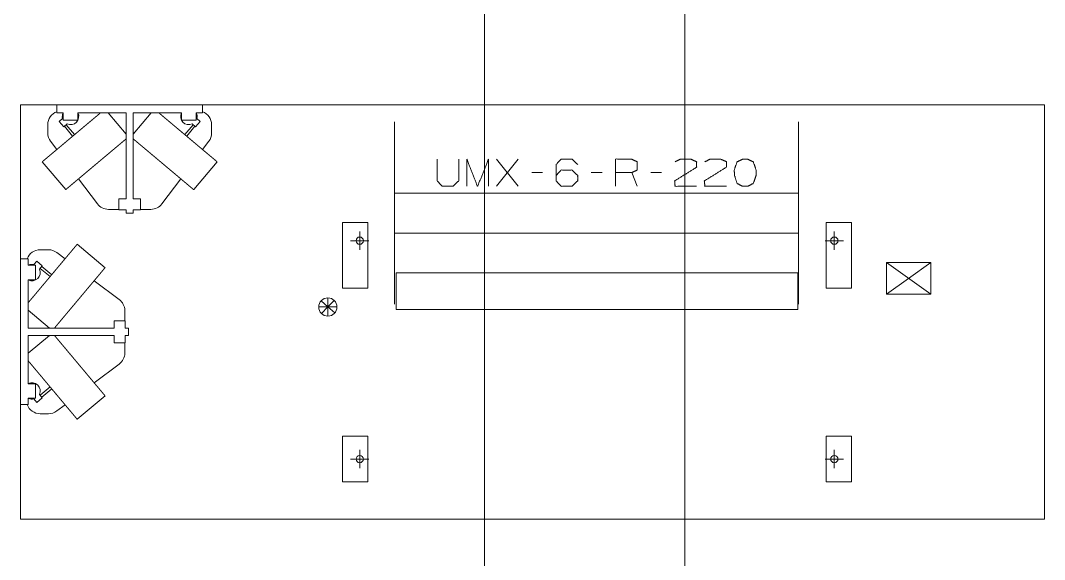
# Model space of a CAD drawing. Header units: millimetres. Extents: x 3056 to 110866, y 16649 to 58349.
# Drawn here: x 84556 to 90183, y 24326 to 27285 of the extents above; entities that cross this region are included whole.
import ezdxf

# ---------------------------------------------------------------- set-up
doc = ezdxf.new("R2010")
doc.units = ezdxf.units.MM
doc.layers.add('1', color=7, linetype='Continuous', true_color=0xffffff)

msp = doc.modelspace()

# ---------------------------------------------------------------- linework, layer by layer
at = {"layer": '1', "color": 143, "linetype": 'Continuous', "lineweight": 13}
for p, q in [((88206.5, 17870.4), (88206.5, 55873.3)), ((87106.5, 52903.3), (87106.5, 17870.4))]:
    msp.add_line(p, q, dxfattribs=at)
at = {"layer": '1', "color": 80, "linetype": 'Continuous', "lineweight": 13}
for p, q in [((84556.5, 24547.3), (84556.5, 26821.3)), ((84556.5, 24547.3), (84556.5, 26821.3)), ((84556.5, 26821.3), (90183.5, 26821.3)), ((84556.5, 26821.3), (90183.5, 26821.3)), ((84756.5, 26821.3), (84756.5, 26778.3)), ((85556.5, 26821.3), (85556.5, 26778.3)), ((90183.5, 26821.3), (90183.5, 24547.3)), ((90183.5, 26821.3), (90183.5, 24547.3)), ((84756.5, 26778.3), (84791.5, 26778.3)), ((84787.6, 26747.2), (84768.9, 26731.4)), ((84794.1, 26701.3), (84768.9, 26731.4)), ((84791.5, 26778.3), (84791.5, 26738.3)), ((84871.5, 26738.3), (84791.5, 26738.3)), ((84871.5, 26778.3), (85136.5, 26778.3)), ((84871.5, 26778.3), (84871.5, 26738.3)), ((85136.5, 26661.2), (85038.2, 26778.3)), ((85136.5, 26778.3), (85136.5, 26306.3)), ((85176.5, 26778.3), (85176.5, 26306.3)), ((85274.7, 26778.3), (85176.5, 26661.2)), ((85176.5, 26778.3), (85441.5, 26778.3)), ((85441.5, 26778.3), (85441.5, 26738.3)), ((85521.5, 26738.3), (85441.5, 26738.3)), ((85518.8, 26701.3), (85544.1, 26731.4)), ((85521.5, 26778.3), (85521.5, 26738.3)), ((85521.5, 26778.3), (85556.5, 26778.3)), ((85525.3, 26747.2), (85544.1, 26731.4)), ((84706.5, 26667.3), (84706.5, 26713.3)), ((84812.9, 26717), (84794.1, 26701.3)), ((84797.6, 26704.2), (84843.2, 26649.8)), ((84853.9, 26658.8), (84808.3, 26713.2)), ((85504.7, 26713.2), (85459, 26658.8)), ((85469.7, 26649.8), (85515.4, 26704.2)), ((85500.1, 26717), (85518.8, 26701.3)), ((85606.5, 26713.3), (85606.5, 26667.3)), ((84721.5, 26622.3), (84755.8, 26576.5)), ((85557.1, 26576.5), (85591.5, 26622.3)), ((84676.2, 26509.7), (84804.8, 26356.5)), ((85508.2, 26356.5), (85636.7, 26509.7)), ((87172.6, 26375), (87291.3, 26523.4)), ((87291.3, 26375), (87172.6, 26523.4)), ((87425.1, 26450), (87365.7, 26450)), ((87751.9, 26450), (87692.6, 26450)), ((87945.1, 26375), (87915.4, 26450)), ((88078.8, 26450), (88019.4, 26450)), ((84876, 26416.3), (84979.5, 26278.3)), ((85333.5, 26278.3), (85436.9, 26416.3)), ((88831.5, 26337.5), (86611.5, 26337.5)), ((85096.5, 26306.3), (85096.5, 26246.3)), ((85136.5, 26306.3), (85096.5, 26306.3)), ((85176.5, 26306.3), (85216.5, 26306.3)), ((85216.5, 26306.3), (85216.5, 26246.3)), ((85096.5, 26248.3), (85039.5, 26248.3)), ((85136.5, 26246.3), (85096.5, 26246.3)), ((85136.5, 26246.3), (85136.5, 26228.3)), ((85176.5, 26228.3), (85136.5, 26228.3)), ((85176.5, 26246.3), (85216.5, 26246.3)), ((85176.5, 26246.3), (85176.5, 26228.3)), ((85176.7, 26243.6), (85176.5, 26243.6)), ((85176.7, 26243.6), (85176.7, 26246.3)), ((85273.5, 26248.3), (85216.5, 26248.3)), ((86326, 26176.3), (86326, 25816.3)), ((86466, 26176.3), (86326, 26176.3)), ((86466, 25816.3), (86466, 26176.3)), ((89123, 26176.3), (88983, 26176.3)), ((88983, 26176.3), (88983, 25816.3)), ((89123, 25816.3), (89123, 26176.3)), ((86420.5, 26126.3), (86420.5, 26026.3)), ((86611.5, 26118.4), (88831.5, 26118.4)), ((89028.5, 26126.3), (89028.5, 26026.3)), ((85021.3, 25928), (84868.1, 26056.6)), ((86370.5, 26076.3), (86470.5, 26076.3)), ((88978.5, 26076.3), (89078.5, 26076.3)), ((84664.5, 26026.3), (84710.5, 26026.3)), ((84801.3, 25976.9), (84755.5, 26011.3)), ((84556.5, 25976.3), (84599.5, 25976.3)), ((84599.5, 25941.3), (84599.5, 25976.3)), ((84599.5, 25941.3), (84639.5, 25941.3)), ((84630.6, 25945.2), (84646.4, 25963.9)), ((84639.5, 25941.3), (84639.5, 25861.3)), ((84676.5, 25938.7), (84646.4, 25963.9)), ((89314.5, 25782.3), (89314.5, 25956.3)), ((89558.5, 25782.3), (89314.5, 25956.3)), ((89314.5, 25956.3), (89558.5, 25956.3)), ((89558.5, 25956.3), (89436.5, 25869.3)), ((89558.5, 25956.3), (89558.5, 25782.3)), ((84660.7, 25919.9), (84676.5, 25938.7)), ((84664.6, 25924.5), (84719, 25878.8)), ((84728, 25889.6), (84673.6, 25935.2)), ((86620.5, 25899.3), (88828.5, 25899.3)), ((86620.5, 25699.3), (86620.5, 25899.3)), ((88828.5, 25899.3), (88828.5, 25699.3)), ((84599.5, 25861.3), (84639.5, 25861.3)), ((84599.5, 25596.3), (84599.5, 25861.3)), ((85099.5, 25753.3), (84961.5, 25856.8)), ((89314.5, 25782.3), (89436.5, 25869.3)), ((86326, 25816.3), (86466, 25816.3)), ((88983, 25816.3), (89123, 25816.3)), ((89558.5, 25782.3), (89314.5, 25782.3)), ((86245.5, 25712.3), (86209.1, 25746.6)), ((86245.5, 25712.3), (86245.5, 25762.3)), ((86245.5, 25712.3), (86279.8, 25748.7)), ((84599.5, 25694.5), (84716.5, 25596.3)), ((85129.5, 25693.3), (85129.5, 25636.3)), ((86245.5, 25712.3), (86195.5, 25712.3)), ((86245.5, 25712.3), (86211.1, 25675.9)), ((86245.5, 25712.3), (86284.3, 25680.8)), ((86245.5, 25712.3), (86245.5, 25662.3)), ((86245.5, 25712.3), (86295.5, 25712.3)), ((88828.5, 25699.3), (86620.5, 25699.3)), ((85071.5, 25636.3), (85131.5, 25636.3)), ((85071.5, 25596.3), (85071.5, 25636.3)), ((85131.5, 25596.3), (85131.5, 25636.3)), ((84599.5, 25596.3), (85071.5, 25596.3)), ((84599.5, 25291.3), (84599.5, 25556.3)), ((84716.5, 25556.3), (84599.5, 25458.1)), ((84599.5, 25556.3), (85071.5, 25556.3)), ((85071.5, 25556.3), (85071.5, 25516.3)), ((85134.1, 25596.6), (85131.5, 25596.5)), ((85131.5, 25596.3), (85149.5, 25596.3)), ((85131.5, 25556.3), (85149.5, 25556.3)), ((85131.5, 25556.3), (85131.5, 25516.3)), ((85134.1, 25596.6), (85134.1, 25596.3)), ((85149.5, 25596.3), (85149.5, 25556.3)), ((85071.5, 25516.3), (85131.5, 25516.3)), ((85129.5, 25516.3), (85129.5, 25459.3)), ((84961.5, 25295.8), (85099.5, 25399.3)), ((84599.5, 25291.3), (84639.5, 25291.3)), ((84639.5, 25291.3), (84639.5, 25211.3)), ((84719, 25273.8), (84664.6, 25228.1)), ((84599.5, 25211.3), (84639.5, 25211.3)), ((84599.5, 25176.3), (84599.5, 25211.3)), ((84676.5, 25213.9), (84646.4, 25188.7)), ((84660.7, 25232.7), (84676.5, 25213.9)), ((84673.6, 25217.4), (84728, 25263)), ((84868.1, 25096), (85021.3, 25224.6)), ((84556.5, 25176.3), (84599.5, 25176.3)), ((84630.6, 25207.4), (84646.4, 25188.7)), ((84755.5, 25141.3), (84801.3, 25175.7)), ((84710.5, 25126.3), (84664.5, 25126.3)), ((86326, 25002.3), (86326, 24752.3)), ((86466, 25002.3), (86326, 25002.3)), ((86466, 24752.3), (86466, 25002.3)), ((88983, 25002.3), (88983, 24752.3)), ((89123, 25002.3), (88983, 25002.3)), ((89123, 24752.3), (89123, 25002.3)), ((86370.5, 24877.3), (86470.5, 24877.3)), ((86420.5, 24927.3), (86420.5, 24827.3)), ((88978.5, 24877.3), (89078.5, 24877.3)), ((89028.5, 24927.3), (89028.5, 24827.3)), ((86326, 24752.3), (86466, 24752.3)), ((88983, 24752.3), (89123, 24752.3)), ((90183.5, 24547.3), (84556.5, 24547.3)), ((90183.5, 24547.3), (84556.5, 24547.3))]:
    msp.add_line(p, q, dxfattribs=at)
for centre, radius in [((86420.5, 26076.3), 20), ((89028.5, 26076.3), 20), ((86245.5, 25712.3), 50), ((86420.5, 24877.3), 20), ((89028.5, 24877.3), 20)]:
    msp.add_circle(centre, radius, dxfattribs=at)
for centre, radius, start, end in [((84781.5, 26713.3), 75, 109.4723, 180), ((84831.5, 26758.3), 45.2, 153.7683, 194.2622), ((84831.5, 26758.3), 45.2, 245.7378, 26.2321), ((85481.5, 26758.3), 45.2, 153.7679, 294.2622), ((85481.5, 26758.3), 45.2, 345.7378, 26.2317), ((85531.5, 26713.3), 75, 0, 70.5277), ((84781.5, 26667.3), 75, 180, 216.8699), ((85531.5, 26667.3), 75, 323.1301, 0), ((85039.5, 26323.3), 75, 216.8699, 270), ((85273.5, 26323.3), 75, 270, 323.1301), ((84664.5, 25951.3), 75, 90, 160.5277), ((84710.5, 25951.3), 75, 53.1301, 90), ((84619.5, 25901.3), 45.2, 75.7378, 116.2317), ((84619.5, 25901.3), 45.2, 243.7679, 24.2622), ((85054.5, 25693.3), 75, 0, 53.1301), ((85054.5, 25459.3), 75, 306.8699, 360), ((84619.5, 25251.3), 45.2, 335.7378, 116.2321), ((84619.5, 25251.3), 45.2, 243.7683, 284.2622), ((84664.5, 25201.3), 75, 199.4723, 270), ((84710.5, 25201.3), 75, 270, 306.8699)]:
    msp.add_arc(centre, radius, start, end, dxfattribs=at)
for points, knots in [([(84996.3, 26778.3), (84993.6, 26776), (84992.1, 26774.8), (84990.7, 26773.6), (84989.2, 26772.3), (84986.1, 26769.7), (84984.5, 26768.4), (84981.3, 26765.7), (84977.9, 26762.8), (84976.1, 26761.3), (84974.4, 26759.9), (84970.8, 26756.8), (84968.9, 26755.3), (84965.1, 26752.1), (84963.2, 26750.5), (84961.2, 26748.8), (84957.2, 26745.5), (84955.2, 26743.8), (84953.1, 26742), (84951.1, 26740.3), (84946.8, 26736.8), (84944.7, 26734.9), (84940.3, 26731.3), (84938.1, 26729.4), (84935.8, 26727.5), (84933.6, 26725.6), (84929, 26721.8), (84926.7, 26719.9), (84922, 26715.9), (84917.3, 26712), (84914.9, 26709.9), (84912.5, 26707.9), (84910, 26705.9), (84907.6, 26703.8), (84902.7, 26699.7), (84900.2, 26697.6), (84895.2, 26693.4), (84890.2, 26689.2), (84887.6, 26687.1), (84882.5, 26682.8), (84877.4, 26678.5), (84874.8, 26676.3), (84872.2, 26674.2), (84869.7, 26672), (84867.1, 26669.8), (84864.5, 26667.7), (84861.9, 26665.5), (84856.7, 26661.1), (84851.5, 26656.7), (84848.9, 26654.6), (84846.3, 26652.4), (84843.7, 26650.2), (84838.4, 26645.8), (84833.3, 26641.5), (84828.1, 26637.1), (84822.9, 26632.8), (84820.3, 26630.6), (84817.8, 26628.5), (84812.6, 26624.2), (84810.1, 26622), (84807.6, 26619.9), (84802.5, 26615.7), (84800, 26613.6), (84797.5, 26611.5), (84792.6, 26607.3), (84790.1, 26605.3), (84785.2, 26601.2), (84782.8, 26599.1), (84780.4, 26597.1), (84778, 26595.1), (84773.3, 26591.2), (84768.7, 26587.2), (84766.4, 26585.3), (84764.1, 26583.4), (84761.8, 26581.5), (84759.6, 26579.6), (84755.1, 26575.9), (84753, 26574.1), (84750.8, 26572.3), (84748.7, 26570.5), (84746.6, 26568.7), (84744.5, 26567), (84740.4, 26563.5), (84738.4, 26561.8), (84734.4, 26558.5), (84730.5, 26555.3), (84728.7, 26553.7), (84726.8, 26552.1), (84723.2, 26549.1), (84721.4, 26547.6), (84719.6, 26546.1), (84716.2, 26543.3), (84713, 26540.5), (84711.4, 26539.2), (84708.3, 26536.6), (84706.8, 26535.3), (84705.3, 26534.1), (84703.9, 26532.9), (84702.5, 26531.7), (84701.1, 26530.6), (84699.8, 26529.5), (84698.5, 26528.4), (84697.2, 26527.3), (84696, 26526.3), (84694.8, 26525.3), (84693.6, 26524.3), (84691.4, 26522.4), (84690.4, 26521.6), (84689.4, 26520.7), (84687.4, 26519.1), (84686.5, 26518.4), (84685.7, 26517.6), (84684, 26516.2), (84683.3, 26515.6), (84682.5, 26515), (84681.2, 26513.9), (84680.1, 26512.9), (84679.5, 26512.5), (84679, 26512.1), (84678.6, 26511.7), (84678.2, 26511.3), (84677.5, 26510.7), (84676.9, 26510.3), (84676.7, 26510.1), (84676.5, 26509.9), (84676.4, 26509.8), (84676.3, 26509.7), (84676.2, 26509.7), (84676.2, 26509.7)], [0, 0, 0.008593, 0.013091, 0.0176, 0.0223, 0.031918, 0.036816, 0.047013, 0.057592, 0.063076, 0.068549, 0.079856, 0.085676, 0.09751, 0.1035, 0.109662, 0.122142, 0.12846, 0.134937, 0.141403, 0.154639, 0.161402, 0.175052, 0.181946, 0.18896, 0.195985, 0.210267, 0.217521, 0.23214, 0.246976, 0.254435, 0.262004, 0.269563, 0.277212, 0.292586, 0.300321, 0.315925, 0.331663, 0.339595, 0.355504, 0.371517, 0.379539, 0.387601, 0.395668, 0.403757, 0.411852, 0.419972, 0.436219, 0.452487, 0.460631, 0.46877, 0.476914, 0.493182, 0.509415, 0.525612, 0.541746, 0.549781, 0.557813, 0.573784, 0.581717, 0.589653, 0.605405, 0.613221, 0.621027, 0.636504, 0.644167, 0.659397, 0.666966, 0.674439, 0.681923, 0.696672, 0.711215, 0.718374, 0.725529, 0.732558, 0.739596, 0.753406, 0.760183, 0.766956, 0.773589, 0.780227, 0.786712, 0.799538, 0.805875, 0.818234, 0.830269, 0.836121, 0.841968, 0.853311, 0.858802, 0.864303, 0.874918, 0.885165, 0.890095, 0.899748, 0.904486, 0.909016, 0.913536, 0.91786, 0.922179, 0.926291, 0.930394, 0.934295, 0.938192, 0.941867, 0.945549, 0.95246, 0.955687, 0.958923, 0.964937, 0.967704, 0.970482, 0.975569, 0.97787, 0.98018, 0.984315, 0.987982, 0.989573, 0.991159, 0.992512, 0.993856, 0.996067, 0.997784, 0.998399, 0.999011, 0.999388, 0.999752, 0.999873, 1, 1]), ([(85636.7, 26509.7), (85636.7, 26509.7), (85636.7, 26509.7), (85636.5, 26509.8), (85636.4, 26509.9), (85636.2, 26510.1), (85636, 26510.3), (85635.5, 26510.7), (85634.8, 26511.3), (85634.3, 26511.7), (85633.9, 26512.1), (85633.4, 26512.5), (85632.9, 26512.9), (85632.3, 26513.4), (85631.7, 26513.9), (85631.1, 26514.4), (85630.4, 26515), (85629.7, 26515.6), (85628.9, 26516.2), (85627.3, 26517.6), (85626.4, 26518.4), (85625.5, 26519.1), (85623.6, 26520.7), (85622.6, 26521.6), (85621.5, 26522.4), (85619.3, 26524.3), (85617, 26526.3), (85615.7, 26527.3), (85614.5, 26528.4), (85611.8, 26530.6), (85610.4, 26531.7), (85609.1, 26532.9), (85606.2, 26535.3), (85603.1, 26537.9), (85601.6, 26539.2), (85598.3, 26541.9), (85596.7, 26543.3), (85595, 26544.7), (85591.5, 26547.6), (85589.8, 26549.1), (85586.1, 26552.1), (85584.3, 26553.7), (85582.4, 26555.3), (85578.6, 26558.5), (85576.6, 26560.2), (85572.6, 26563.5), (85568.5, 26567), (85566.4, 26568.7), (85564.3, 26570.5), (85560, 26574.1), (85557.8, 26575.9), (85555.6, 26577.8), (85553.4, 26579.6), (85551.1, 26581.5), (85548.9, 26583.4), (85546.6, 26585.3), (85542, 26589.2), (85539.6, 26591.2), (85537.3, 26593.1), (85532.5, 26597.1), (85527.7, 26601.2), (85522.8, 26605.3), (85517.9, 26609.4), (85515.4, 26611.5), (85512.9, 26613.6), (85510.4, 26615.7), (85505.4, 26619.9), (85502.8, 26622), (85500.3, 26624.2), (85495.2, 26628.5), (85492.6, 26630.6), (85490, 26632.8), (85484.9, 26637.1), (85479.7, 26641.5), (85474.5, 26645.8), (85471.9, 26648), (85466.7, 26652.4), (85461.5, 26656.7), (85458.9, 26658.9), (85456.3, 26661.1), (85451.1, 26665.5), (85445.9, 26669.8), (85440.7, 26674.2), (85438.1, 26676.3), (85435.5, 26678.5), (85433, 26680.7), (85427.9, 26684.9), (85422.8, 26689.2), (85417.8, 26693.4), (85412.8, 26697.6), (85410.3, 26699.7), (85405.4, 26703.8), (85402.9, 26705.9), (85398.1, 26709.9), (85393.3, 26714), (85388.6, 26717.9), (85386.3, 26719.9), (85383.9, 26721.8), (85379.4, 26725.6), (85377.1, 26727.5), (85372.7, 26731.3), (85368.3, 26734.9), (85364, 26738.5), (85361.9, 26740.3), (85359.8, 26742), (85357.7, 26743.8), (85355.7, 26745.5), (85351.7, 26748.8), (85349.8, 26750.5), (85345.9, 26753.7), (85342.2, 26756.8), (85338.6, 26759.9), (85335.1, 26762.8), (85331.7, 26765.7), (85330, 26767), (85328.4, 26768.4), (85325.3, 26771), (85323.8, 26772.3), (85322.3, 26773.6), (85320.8, 26774.8), (85319.4, 26776), (85316.6, 26778.3)], [0, 0, 0.000117, 0.000247, 0.000611, 0.000979, 0.0016, 0.002216, 0.003933, 0.006144, 0.007487, 0.00884, 0.010427, 0.012018, 0.013851, 0.015675, 0.017752, 0.019819, 0.02212, 0.02443, 0.029518, 0.032286, 0.035063, 0.041077, 0.044303, 0.047539, 0.054451, 0.061808, 0.065705, 0.069596, 0.077821, 0.08214, 0.086454, 0.095514, 0.10497, 0.109905, 0.119948, 0.125072, 0.130389, 0.141188, 0.146689, 0.158032, 0.163879, 0.169731, 0.181766, 0.187936, 0.200461, 0.213288, 0.219772, 0.226401, 0.239817, 0.246584, 0.253492, 0.260404, 0.267442, 0.274471, 0.281626, 0.296056, 0.303318, 0.310703, 0.325551, 0.340602, 0.355833, 0.371225, 0.378973, 0.386779, 0.394595, 0.410347, 0.418283, 0.426216, 0.442187, 0.450219, 0.458254, 0.474388, 0.490585, 0.506818, 0.514952, 0.531221, 0.547503, 0.555647, 0.563781, 0.580028, 0.596233, 0.612398, 0.620461, 0.628483, 0.636514, 0.652472, 0.668337, 0.684075, 0.699679, 0.707414, 0.722788, 0.730437, 0.745555, 0.760494, 0.775221, 0.782479, 0.789733, 0.804015, 0.81103, 0.824948, 0.838598, 0.851972, 0.858587, 0.865063, 0.87153, 0.877858, 0.890338, 0.896491, 0.90849, 0.920144, 0.931451, 0.942398, 0.952977, 0.958079, 0.963175, 0.97299, 0.9777, 0.9824, 0.986909, 0.991407, 1, 1]), ([(86611.5, 26727.9), (86611.5, 26727.8), (86611.5, 26727.7), (86611.5, 26727.3), (86611.5, 26727), (86611.5, 26726.3), (86611.5, 26725.3), (86611.5, 26724.2), (86611.5, 26722.9), (86611.5, 26721.3), (86611.5, 26719.5), (86611.5, 26717.6), (86611.5, 26715.4), (86611.5, 26713), (86611.5, 26710.5), (86611.5, 26709.1), (86611.5, 26706.2), (86611.5, 26703.1), (86611.5, 26701.5), (86611.5, 26698.2), (86611.5, 26694.6), (86611.5, 26690.9), (86611.5, 26686.9), (86611.5, 26682.8), (86611.5, 26678.4), (86611.5, 26673.9), (86611.5, 26669.2), (86611.5, 26664.3), (86611.5, 26659.2), (86611.5, 26654), (86611.5, 26648.6), (86611.5, 26643), (86611.5, 26637.2), (86611.5, 26631.3), (86611.5, 26628.2), (86611.5, 26622), (86611.5, 26615.6), (86611.5, 26609.1), (86611.5, 26602.4), (86611.5, 26595.6), (86611.5, 26588.6), (86611.5, 26585.1), (86611.5, 26577.9), (86611.5, 26570.5), (86611.5, 26563), (86611.5, 26559.2), (86611.5, 26551.5), (86611.5, 26543.6), (86611.5, 26535.7), (86611.5, 26527.6), (86611.5, 26519.3), (86611.5, 26511), (86611.5, 26502.5), (86611.5, 26493.9), (86611.5, 26485.3), (86611.5, 26476.5), (86611.5, 26467.6), (86611.5, 26458.6), (86611.5, 26449.5), (86611.5, 26440.3), (86611.5, 26431), (86611.5, 26421.6), (86611.5, 26412.2), (86611.5, 26402.7), (86611.5, 26393.1), (86611.5, 26383.4), (86611.5, 26373.7), (86611.5, 26363.9), (86611.5, 26354.1), (86611.5, 26344.2), (86611.5, 26339.2), (86611.5, 26329.2), (86611.5, 26324.2), (86611.5, 26314.2), (86611.5, 26304.1), (86611.5, 26294), (86611.5, 26283.9), (86611.5, 26273.8), (86611.5, 26263.6), (86611.5, 26253.4), (86611.5, 26248.3), (86611.5, 26238.1), (86611.5, 26227.9)], [0, 0, 0.000206, 0.000519, 0.001349, 0.001868, 0.003323, 0.005196, 0.007477, 0.010176, 0.013287, 0.016806, 0.020733, 0.025072, 0.029813, 0.034957, 0.03773, 0.043476, 0.049625, 0.052795, 0.059531, 0.066659, 0.074179, 0.082079, 0.090366, 0.099028, 0.108067, 0.117475, 0.127254, 0.137393, 0.147892, 0.158745, 0.169948, 0.181494, 0.193384, 0.199496, 0.211889, 0.224605, 0.237649, 0.251005, 0.264674, 0.278654, 0.285714, 0.300139, 0.314855, 0.329857, 0.337498, 0.352913, 0.368597, 0.384546, 0.400755, 0.417206, 0.433902, 0.450835, 0.467996, 0.485374, 0.502974, 0.520775, 0.538777, 0.55697, 0.575348, 0.593906, 0.612628, 0.631514, 0.650554, 0.669736, 0.689061, 0.708508, 0.728082, 0.747767, 0.767558, 0.77748, 0.797413, 0.80742, 0.827475, 0.847605, 0.867793, 0.888039, 0.908332, 0.928663, 0.949025, 0.959212, 0.979601, 1, 1]), ([(88831.5, 26227.9), (88831.5, 26238.1), (88831.5, 26248.3), (88831.5, 26258.5), (88831.5, 26268.7), (88831.5, 26278.9), (88831.5, 26289), (88831.5, 26299.1), (88831.5, 26309.2), (88831.5, 26319.2), (88831.5, 26329.2), (88831.5, 26339.2), (88831.5, 26349.1), (88831.5, 26359), (88831.5, 26368.8), (88831.5, 26378.6), (88831.5, 26388.3), (88831.5, 26397.9), (88831.5, 26407.4), (88831.5, 26416.9), (88831.5, 26426.3), (88831.5, 26435.7), (88831.5, 26444.9), (88831.5, 26454), (88831.5, 26463.1), (88831.5, 26472), (88831.5, 26480.9), (88831.5, 26489.6), (88831.5, 26498.3), (88831.5, 26506.8), (88831.5, 26515.2), (88831.5, 26523.5), (88831.5, 26531.7), (88831.5, 26539.7), (88831.5, 26547.6), (88831.5, 26555.4), (88831.5, 26563), (88831.5, 26570.5), (88831.5, 26574.2), (88831.5, 26581.5), (88831.5, 26588.6), (88831.5, 26595.6), (88831.5, 26602.4), (88831.5, 26609.1), (88831.5, 26615.6), (88831.5, 26618.9), (88831.5, 26625.1), (88831.5, 26631.3), (88831.5, 26637.2), (88831.5, 26643), (88831.5, 26648.6), (88831.5, 26654), (88831.5, 26659.2), (88831.5, 26664.3), (88831.5, 26666.8), (88831.5, 26671.6), (88831.5, 26676.2), (88831.5, 26680.6), (88831.5, 26684.8), (88831.5, 26686.9), (88831.5, 26690.9), (88831.5, 26694.6), (88831.5, 26698.2), (88831.5, 26699.9), (88831.5, 26703.1), (88831.5, 26706.2), (88831.5, 26709.1), (88831.5, 26711.8), (88831.5, 26714.2), (88831.5, 26716.5), (88831.5, 26718.6), (88831.5, 26720.4), (88831.5, 26722.1), (88831.5, 26723.5), (88831.5, 26724.2), (88831.5, 26725.3), (88831.5, 26726.3), (88831.5, 26726.6), (88831.5, 26727.3), (88831.5, 26727.7), (88831.5, 26727.9), (88831.5, 26727.9)], [0, 0, 0.020399, 0.040788, 0.061161, 0.081508, 0.101822, 0.122095, 0.142314, 0.162476, 0.182568, 0.202587, 0.22252, 0.242364, 0.262102, 0.281734, 0.30125, 0.320633, 0.33989, 0.359003, 0.377969, 0.396775, 0.415418, 0.433886, 0.452174, 0.470271, 0.488178, 0.505879, 0.523368, 0.54064, 0.55769, 0.574507, 0.59108, 0.607416, 0.623492, 0.639309, 0.654861, 0.670143, 0.685145, 0.692501, 0.707074, 0.721346, 0.735326, 0.748995, 0.762351, 0.775395, 0.781835, 0.794392, 0.806616, 0.818506, 0.830052, 0.841255, 0.852108, 0.862607, 0.872746, 0.877635, 0.887229, 0.896452, 0.9053, 0.913777, 0.917921, 0.925821, 0.933341, 0.940469, 0.943834, 0.950375, 0.956524, 0.96227, 0.967615, 0.972557, 0.977098, 0.98123, 0.984956, 0.988268, 0.991173, 0.992523, 0.994804, 0.996677, 0.997402, 0.998651, 0.999481, 0.999899, 1, 1]), ([(85136.5, 26634.8), (85135.4, 26633.9), (85134.4, 26633.1), (85132.2, 26631.2), (85131, 26630.2), (85129.9, 26629.3), (85128.6, 26628.2), (85127.4, 26627.2), (85124.8, 26625), (85123.4, 26623.8), (85122, 26622.7), (85119.1, 26620.2), (85117.6, 26619), (85116.1, 26617.7), (85114.5, 26616.4), (85113, 26615.1), (85109.7, 26612.3), (85108, 26610.9), (85104.5, 26608), (85101, 26605), (85097.3, 26601.9), (85095.4, 26600.4), (85091.6, 26597.1), (85087.6, 26593.8), (85085.6, 26592.1), (85083.6, 26590.4), (85081.5, 26588.7), (85079.5, 26587), (85077.3, 26585.2), (85075.2, 26583.4), (85073, 26581.6), (85068.7, 26577.9), (85066.5, 26576.1), (85062, 26572.3), (85057.4, 26568.5), (85052.8, 26564.6), (85048, 26560.6), (85045.7, 26558.6), (85040.8, 26554.6), (85038.4, 26552.5), (85036, 26550.5), (85031.1, 26546.3), (85028.6, 26544.3), (85023.6, 26540.1), (85021.1, 26538), (85018.5, 26535.9), (85016, 26533.7), (85010.9, 26529.5), (85008.4, 26527.3), (85005.8, 26525.2), (85003.2, 26523), (85000.6, 26520.8), (84998.1, 26518.7), (84995.5, 26516.5), (84990.3, 26512.1), (84987.7, 26510), (84985.1, 26507.8), (84982.5, 26505.6), (84977.3, 26501.2), (84974.7, 26499), (84972.1, 26496.9), (84969.5, 26494.7), (84966.9, 26492.5), (84961.7, 26488.1), (84959.1, 26486), (84953.9, 26481.6), (84951.3, 26479.5), (84948.8, 26477.3), (84943.6, 26473), (84938.5, 26468.7), (84936, 26466.6), (84933.5, 26464.5), (84928.5, 26460.3), (84926, 26458.2), (84921, 26454), (84916.1, 26449.9), (84913.7, 26447.9), (84911.3, 26445.8), (84908.9, 26443.8), (84904.1, 26439.8), (84899.4, 26435.9), (84897.1, 26434), (84894.8, 26432), (84892.5, 26430.1), (84890.3, 26428.2), (84888, 26426.3), (84885.8, 26424.5), (84883.6, 26422.6), (84881.5, 26420.8), (84879.3, 26419), (84877.2, 26417.2), (84875, 26415.4), (84873, 26413.7), (84868.9, 26410.3), (84864.9, 26406.9), (84861, 26403.6), (84859, 26402), (84857.2, 26400.4), (84853.5, 26397.4), (84851.7, 26395.8), (84849.9, 26394.4), (84846.5, 26391.5), (84844.8, 26390), (84843.1, 26388.7), (84841.5, 26387.3), (84838.3, 26384.6), (84835.3, 26382.1), (84833.9, 26380.9), (84832.4, 26379.7), (84829.6, 26377.4), (84828.3, 26376.2), (84827, 26375.1), (84824.5, 26373.1), (84823.4, 26372.1), (84822.2, 26371.1), (84821.1, 26370.2), (84818.9, 26368.4), (84816.9, 26366.7), (84816, 26365.9), (84815.1, 26365.1), (84813.4, 26363.7), (84812.6, 26363), (84811.8, 26362.4), (84811.1, 26361.8), (84809.8, 26360.7), (84809.2, 26360.2), (84808.6, 26359.7), (84808.1, 26359.3), (84807.6, 26358.8), (84807.2, 26358.5), (84806.7, 26358.1), (84806, 26357.5), (84805.5, 26357.1), (84805.3, 26356.9), (84805.1, 26356.7), (84805, 26356.6), (84804.8, 26356.5), (84804.8, 26356.5), (84804.8, 26356.5)], [0, 0, 0.003106, 0.006202, 0.012852, 0.016382, 0.019917, 0.023655, 0.027403, 0.0353, 0.039451, 0.043611, 0.05232, 0.056865, 0.061414, 0.066151, 0.070891, 0.080746, 0.085854, 0.096255, 0.106993, 0.118093, 0.123713, 0.135293, 0.147194, 0.153301, 0.159399, 0.165649, 0.17189, 0.178283, 0.184667, 0.191191, 0.204371, 0.21102, 0.224578, 0.238362, 0.25237, 0.266583, 0.273783, 0.288282, 0.295586, 0.302959, 0.317796, 0.32526, 0.340319, 0.347913, 0.355504, 0.36315, 0.378508, 0.386201, 0.393948, 0.40169, 0.409471, 0.417247, 0.425058, 0.440694, 0.448523, 0.456363, 0.46421, 0.47991, 0.48776, 0.495619, 0.503456, 0.511302, 0.526968, 0.53477, 0.550367, 0.558143, 0.56589, 0.581338, 0.596697, 0.604343, 0.611946, 0.627074, 0.634603, 0.649532, 0.664304, 0.671599, 0.678903, 0.686115, 0.700437, 0.714558, 0.721572, 0.728468, 0.735373, 0.742156, 0.748935, 0.755592, 0.762254, 0.768785, 0.775322, 0.781719, 0.788113, 0.794371, 0.806732, 0.818797, 0.830564, 0.836359, 0.842002, 0.853109, 0.858578, 0.863878, 0.874295, 0.879414, 0.884349, 0.889289, 0.898796, 0.907908, 0.912276, 0.916648, 0.924975, 0.928935, 0.932904, 0.940406, 0.943959, 0.947502, 0.950833, 0.957282, 0.963294, 0.966186, 0.968863, 0.973985, 0.97644, 0.97866, 0.98089, 0.98488, 0.986649, 0.988406, 0.989937, 0.991472, 0.992774, 0.99407, 0.996204, 0.997861, 0.998455, 0.999045, 0.9994, 0.999761, 0.999878, 1, 1]), ([(85508.2, 26356.5), (85508.1, 26356.5), (85508.1, 26356.5), (85508, 26356.6), (85507.9, 26356.7), (85507.7, 26356.9), (85507.5, 26357.1), (85506.9, 26357.5), (85506.6, 26357.8), (85506.2, 26358.1), (85505.8, 26358.5), (85505.4, 26358.8), (85504.8, 26359.3), (85504.3, 26359.7), (85503.8, 26360.2), (85503.2, 26360.7), (85501.8, 26361.8), (85501.1, 26362.4), (85500.4, 26363), (85499.6, 26363.7), (85498.7, 26364.4), (85497.9, 26365.1), (85497, 26365.9), (85496, 26366.7), (85495, 26367.5), (85494, 26368.4), (85491.9, 26370.2), (85490.8, 26371.1), (85488.4, 26373.1), (85487.2, 26374.1), (85485.9, 26375.1), (85484.6, 26376.2), (85483.3, 26377.4), (85480.5, 26379.7), (85477.6, 26382.1), (85476.1, 26383.4), (85474.6, 26384.6), (85471.5, 26387.3), (85469.8, 26388.7), (85466.5, 26391.5), (85463, 26394.4), (85461.3, 26395.8), (85459.5, 26397.4), (85455.8, 26400.4), (85453.9, 26402), (85452, 26403.6), (85450.1, 26405.2), (85448.1, 26406.9), (85444.1, 26410.3), (85440, 26413.7), (85437.9, 26415.4), (85435.8, 26417.2), (85431.5, 26420.8), (85427.1, 26424.5), (85422.7, 26428.2), (85420.4, 26430.1), (85418.1, 26432), (85415.8, 26434), (85413.5, 26435.9), (85408.8, 26439.8), (85404.1, 26443.8), (85399.3, 26447.9), (85396.8, 26449.9), (85391.9, 26454), (85387, 26458.2), (85384.5, 26460.3), (85382, 26462.4), (85376.9, 26466.6), (85371.9, 26470.9), (85369.3, 26473), (85366.8, 26475.1), (85364.2, 26477.3), (85359, 26481.6), (85356.5, 26483.8), (85353.9, 26486), (85351.3, 26488.1), (85346.1, 26492.5), (85343.5, 26494.7), (85340.9, 26496.9), (85335.7, 26501.2), (85333.1, 26503.4), (85327.9, 26507.8), (85325.3, 26510), (85322.7, 26512.1), (85317.5, 26516.5), (85314.9, 26518.7), (85312.3, 26520.8), (85309.7, 26523), (85307.2, 26525.2), (85304.6, 26527.3), (85302, 26529.5), (85299.5, 26531.6), (85296.9, 26533.7), (85291.9, 26538), (85289.4, 26540.1), (85284.4, 26544.3), (85281.9, 26546.3), (85279.4, 26548.4), (85277, 26550.5), (85274.5, 26552.5), (85272.1, 26554.6), (85269.7, 26556.6), (85267.3, 26558.6), (85264.9, 26560.6), (85262.5, 26562.6), (85260.2, 26564.6), (85255.5, 26568.5), (85251, 26572.3), (85246.5, 26576.1), (85244.3, 26577.9), (85239.9, 26581.6), (85237.7, 26583.4), (85233.5, 26587), (85229.3, 26590.4), (85227.3, 26592.1), (85225.3, 26593.8), (85223.3, 26595.5), (85221.4, 26597.1), (85217.5, 26600.4), (85213.8, 26603.5), (85212, 26605), (85210.2, 26606.5), (85208.4, 26608), (85206.7, 26609.5), (85205, 26610.9), (85203.3, 26612.3), (85200, 26615.1), (85198.4, 26616.4), (85196.8, 26617.7), (85195.3, 26619), (85193.8, 26620.2), (85190.9, 26622.7), (85189.6, 26623.8), (85188.2, 26625), (85186.9, 26626.1), (85184.3, 26628.2), (85183.1, 26629.3), (85181.9, 26630.2), (85180.7, 26631.2), (85179.6, 26632.1), (85178.5, 26633.1), (85177.5, 26633.9), (85176.5, 26634.8)], [0, 0, 0.000122, 0.000239, 0.00059, 0.000955, 0.001545, 0.002139, 0.003796, 0.004863, 0.00592, 0.007226, 0.008519, 0.010054, 0.011594, 0.013351, 0.01512, 0.01911, 0.021331, 0.02356, 0.026006, 0.028457, 0.031137, 0.033805, 0.036706, 0.039599, 0.042718, 0.049167, 0.052498, 0.059585, 0.063346, 0.067097, 0.071066, 0.075025, 0.083353, 0.092083, 0.096642, 0.101205, 0.110712, 0.115643, 0.125706, 0.136124, 0.141423, 0.146893, 0.158, 0.163643, 0.169437, 0.175241, 0.181195, 0.19327, 0.205631, 0.211889, 0.218283, 0.231207, 0.244401, 0.257847, 0.26463, 0.271535, 0.27843, 0.285444, 0.299566, 0.313888, 0.328395, 0.335699, 0.350471, 0.3654, 0.37293, 0.380463, 0.395652, 0.410962, 0.418666, 0.426363, 0.434114, 0.449637, 0.457418, 0.465224, 0.473036, 0.488702, 0.496539, 0.504385, 0.520086, 0.527945, 0.543632, 0.551482, 0.559311, 0.574947, 0.582759, 0.590535, 0.598316, 0.606057, 0.613804, 0.621498, 0.629201, 0.636847, 0.652093, 0.659687, 0.674746, 0.682201, 0.689662, 0.697038, 0.704421, 0.711715, 0.719016, 0.726215, 0.733423, 0.740527, 0.747637, 0.761645, 0.775429, 0.788987, 0.795637, 0.808817, 0.81534, 0.828108, 0.840609, 0.846706, 0.852814, 0.858755, 0.864705, 0.876286, 0.887545, 0.893006, 0.898471, 0.903754, 0.90904, 0.914154, 0.919263, 0.929118, 0.933858, 0.938594, 0.943144, 0.947689, 0.956398, 0.960549, 0.964709, 0.968655, 0.976354, 0.980092, 0.983628, 0.987158, 0.990476, 0.993797, 0.996903, 1, 1]), ([(86845.7, 26523.4), (86845.7, 26404.7), (86873.8, 26375), (86933.2, 26375), (86964.4, 26404.7), (86964.4, 26523.4)], [0, 0, 0.311786, 0.419155, 0.575041, 0.688214, 1, 1]), ([(87009.1, 26375), (87009.1, 26523.4), (87068.5, 26375), (87127.9, 26523.4), (87127.9, 26375)], [0, 0, 0.240728, 0.500002, 0.759272, 1, 1]), ([(87499.4, 26434.4), (87527.6, 26464.1), (87588.5, 26464.1), (87618.2, 26434.4), (87618.2, 26404.7), (87588.5, 26375), (87527.6, 26375), (87499.4, 26404.7), (87499.4, 26493.7), (87527.6, 26523.4), (87588.5, 26523.4), (87618.2, 26493.7)], [0, 0, 0.074325, 0.185083, 0.261388, 0.315348, 0.391653, 0.502411, 0.576736, 0.738612, 0.812938, 0.923695, 1, 1]), ([(87826.3, 26375), (87826.3, 26523.4), (87915.4, 26523.4), (87945.1, 26509.4), (87945.1, 26464.1), (87915.4, 26450), (87826.3, 26450)], [0, 0, 0.339234, 0.542767, 0.617839, 0.721395, 0.796467, 1, 1]), ([(88153.2, 26509.4), (88181.3, 26523.4), (88242.3, 26523.4), (88271.9, 26509.4), (88271.9, 26479.7), (88151.6, 26404.7), (88153.2, 26375), (88271.9, 26375)], [0, 0, 0.070636, 0.207524, 0.281313, 0.347998, 0.666471, 0.733248, 1, 1]), ([(88316.6, 26509.4), (88344.8, 26523.4), (88405.7, 26523.4), (88435.4, 26509.4), (88435.4, 26479.7), (88315.1, 26404.7), (88316.6, 26375), (88435.4, 26375)], [0, 0, 0.070636, 0.207524, 0.281313, 0.347998, 0.666471, 0.733248, 1, 1]), ([(88553.5, 26375), (88583.2, 26390.6), (88598.8, 26434.4), (88598.8, 26464.1), (88583.2, 26509.4), (88553.5, 26523.4), (88523.8, 26523.4), (88494.1, 26509.4), (88478.5, 26464.1), (88480.1, 26434.4), (88494.1, 26390.6), (88523.8, 26375), (88553.5, 26375)], [0, 0, 0.07627, 0.181885, 0.249376, 0.358346, 0.433026, 0.500517, 0.575208, 0.684174, 0.751757, 0.856229, 0.932509, 1, 1]), ([(86611.5, 26227.9), (86611.5, 26217.7), (86611.5, 26207.6), (86611.5, 26197.4), (86611.5, 26187.2), (86611.5, 26177), (86611.5, 26166.9), (86611.5, 26156.8), (86611.5, 26146.7), (86611.5, 26136.7), (86611.5, 26126.7), (86611.5, 26116.7), (86611.5, 26106.8), (86611.5, 26096.9), (86611.5, 26087.1), (86611.5, 26077.3), (86611.5, 26072.5), (86611.5, 26062.8), (86611.5, 26053.2), (86611.5, 26043.7), (86611.5, 26034.3), (86611.5, 26024.9), (86611.5, 26020.2), (86611.5, 26011), (86611.5, 26001.9), (86611.5, 25992.8), (86611.5, 25983.9), (86611.5, 25975), (86611.5, 25966.3), (86611.5, 25957.6), (86611.5, 25949.1), (86611.5, 25940.7), (86611.5, 25932.4), (86611.5, 25924.2), (86611.5, 25916.2), (86611.5, 25908.3), (86611.5, 25900.5), (86611.5, 25892.9), (86611.5, 25885.4), (86611.5, 25878), (86611.5, 25870.8), (86611.5, 25867.3), (86611.5, 25860.3), (86611.5, 25853.4), (86611.5, 25846.8), (86611.5, 25840.2), (86611.5, 25837), (86611.5, 25830.8), (86611.5, 25824.6), (86611.5, 25818.7), (86611.5, 25812.9), (86611.5, 25807.3), (86611.5, 25801.9), (86611.5, 25796.6), (86611.5, 25791.6), (86611.5, 25789.1), (86611.5, 25784.3), (86611.5, 25779.7), (86611.5, 25775.3), (86611.5, 25771.1), (86611.5, 25767), (86611.5, 25763.2), (86611.5, 25759.5), (86611.5, 25756), (86611.5, 25752.8), (86611.5, 25749.7), (86611.5, 25746.8), (86611.5, 25744.1), (86611.5, 25741.7), (86611.5, 25739.4), (86611.5, 25737.3), (86611.5, 25735.5), (86611.5, 25733.8), (86611.5, 25732.4), (86611.5, 25731.1), (86611.5, 25730.1), (86611.5, 25729.2), (86611.5, 25728.6), (86611.5, 25728.2), (86611.5, 25728), (86611.5, 25727.9)], [0, 0, 0.020399, 0.040788, 0.061161, 0.081508, 0.101822, 0.122095, 0.142314, 0.162476, 0.182568, 0.202587, 0.22252, 0.242364, 0.262102, 0.281734, 0.301245, 0.310939, 0.330264, 0.349446, 0.368486, 0.387372, 0.406094, 0.415418, 0.433886, 0.452174, 0.470271, 0.488178, 0.505879, 0.523368, 0.54064, 0.55769, 0.574507, 0.59108, 0.60741, 0.623492, 0.639309, 0.654861, 0.670143, 0.68514, 0.699856, 0.714281, 0.721346, 0.735321, 0.748995, 0.762351, 0.775395, 0.781835, 0.794387, 0.806616, 0.818501, 0.830052, 0.841255, 0.852108, 0.862607, 0.872746, 0.877635, 0.887229, 0.896452, 0.9053, 0.913777, 0.921868, 0.929578, 0.936902, 0.943834, 0.950375, 0.956524, 0.96227, 0.967615, 0.972557, 0.977098, 0.98123, 0.984956, 0.988268, 0.991173, 0.993661, 0.99574, 0.997402, 0.998651, 0.999481, 0.999899, 1, 1]), ([(88831.5, 25727.9), (88831.5, 25728), (88831.5, 25728.2), (88831.5, 25728.6), (88831.5, 25728.9), (88831.5, 25729.6), (88831.5, 25730.5), (88831.5, 25731.1), (88831.5, 25732.4), (88831.5, 25733), (88831.5, 25734.6), (88831.5, 25736.3), (88831.5, 25738.3), (88831.5, 25740.5), (88831.5, 25742.9), (88831.5, 25745.4), (88831.5, 25748.2), (88831.5, 25751.2), (88831.5, 25754.3), (88831.5, 25757.7), (88831.5, 25761.3), (88831.5, 25765), (88831.5, 25769), (88831.5, 25773.1), (88831.5, 25777.5), (88831.5, 25782), (88831.5, 25786.7), (88831.5, 25791.6), (88831.5, 25796.6), (88831.5, 25801.9), (88831.5, 25807.3), (88831.5, 25812.9), (88831.5, 25818.7), (88831.5, 25824.6), (88831.5, 25830.8), (88831.5, 25837), (88831.5, 25843.5), (88831.5, 25850.1), (88831.5, 25856.8), (88831.5, 25863.7), (88831.5, 25870.8), (88831.5, 25878), (88831.5, 25881.7), (88831.5, 25889.1), (88831.5, 25896.7), (88831.5, 25904.4), (88831.5, 25912.2), (88831.5, 25920.2), (88831.5, 25928.3), (88831.5, 25936.5), (88831.5, 25944.9), (88831.5, 25953.4), (88831.5, 25961.9), (88831.5, 25970.6), (88831.5, 25979.4), (88831.5, 25988.3), (88831.5, 25997.3), (88831.5, 26006.4), (88831.5, 26015.6), (88831.5, 26024.9), (88831.5, 26034.3), (88831.5, 26043.7), (88831.5, 26053.2), (88831.5, 26062.8), (88831.5, 26072.5), (88831.5, 26082.2), (88831.5, 26092), (88831.5, 26101.8), (88831.5, 26106.8), (88831.5, 26116.7), (88831.5, 26126.7), (88831.5, 26136.7), (88831.5, 26146.7), (88831.5, 26156.8), (88831.5, 26161.8), (88831.5, 26172), (88831.5, 26182.1), (88831.5, 26192.3), (88831.5, 26202.5), (88831.5, 26207.6), (88831.5, 26217.7), (88831.5, 26227.9)], [0, 0, 0.000206, 0.000519, 0.001349, 0.001873, 0.003328, 0.005196, 0.006339, 0.008827, 0.010176, 0.013287, 0.016806, 0.020733, 0.025072, 0.029813, 0.034957, 0.040508, 0.04645, 0.052795, 0.059531, 0.066665, 0.074179, 0.082084, 0.090366, 0.099028, 0.108067, 0.117475, 0.127254, 0.137393, 0.147892, 0.158745, 0.169948, 0.181499, 0.193384, 0.205613, 0.218165, 0.231051, 0.244248, 0.257763, 0.27159, 0.285719, 0.300144, 0.307499, 0.322358, 0.337498, 0.352913, 0.368602, 0.384546, 0.400755, 0.417206, 0.433902, 0.450835, 0.467996, 0.485374, 0.502974, 0.520775, 0.538777, 0.55697, 0.575348, 0.593906, 0.612628, 0.631514, 0.650554, 0.669736, 0.689061, 0.708508, 0.728082, 0.747767, 0.757636, 0.77748, 0.797413, 0.817432, 0.837524, 0.857686, 0.867793, 0.888039, 0.908332, 0.928663, 0.949025, 0.959212, 0.979601, 1, 1]), ([(84868.1, 26056.6), (84868.1, 26056.5), (84868, 26056.5), (84867.9, 26056.4), (84867.8, 26056.2), (84867.7, 26056.1), (84867.5, 26055.9), (84867, 26055.3), (84866.4, 26054.6), (84866.1, 26054.2), (84865.7, 26053.7), (84865.3, 26053.2), (84864.9, 26052.7), (84864.4, 26052.1), (84863.9, 26051.5), (84863.3, 26050.9), (84862.8, 26050.2), (84861.5, 26048.7), (84860.2, 26047.1), (84859.4, 26046.2), (84858.7, 26045.3), (84857.9, 26044.4), (84857.1, 26043.4), (84855.3, 26041.3), (84854.4, 26040.2), (84853.5, 26039.1), (84851.5, 26036.8), (84850.4, 26035.5), (84848.3, 26033), (84847.2, 26031.7), (84846, 26030.3), (84844.9, 26028.9), (84842.4, 26026), (84839.9, 26023), (84838.6, 26021.4), (84835.9, 26018.2), (84833.1, 26014.8), (84831.6, 26013.1), (84828.7, 26009.6), (84825.6, 26006), (84824.1, 26004.1), (84820.9, 26000.3), (84819.3, 25998.4), (84817.6, 25996.4), (84814.2, 25992.4), (84812.5, 25990.4), (84810.8, 25988.3), (84809.1, 25986.2), (84805.5, 25982), (84803.7, 25979.8), (84801.9, 25977.6), (84798.1, 25973.2), (84794.4, 25968.7), (84792.4, 25966.4), (84788.6, 25961.8), (84784.6, 25957.1), (84782.7, 25954.7), (84780.6, 25952.3), (84776.6, 25947.5), (84774.6, 25945.1), (84772.5, 25942.7), (84770.5, 25940.2), (84768.4, 25937.7), (84764.2, 25932.7), (84762.1, 25930.2), (84757.9, 25925.2), (84755.7, 25922.7), (84753.6, 25920.1), (84751.5, 25917.6), (84749.3, 25915), (84745, 25909.9), (84742.8, 25907.3), (84740.7, 25904.7), (84736.3, 25899.5), (84732, 25894.3), (84727.6, 25889.1), (84723.2, 25883.9), (84718.8, 25878.7), (84714.5, 25873.5), (84710.1, 25868.3), (84705.8, 25863.1), (84701.4, 25857.9), (84699.3, 25855.4), (84697.1, 25852.8), (84695, 25850.3), (84692.8, 25847.7), (84690.7, 25845.2), (84688.6, 25842.6), (84684.3, 25837.6), (84682.2, 25835.1), (84680.1, 25832.6), (84676, 25827.6), (84673.9, 25825.2), (84671.9, 25822.7), (84669.9, 25820.3), (84665.8, 25815.5), (84663.8, 25813.1), (84661.8, 25810.8), (84657.9, 25806.1), (84654, 25801.5), (84652.1, 25799.2), (84650.2, 25796.9), (84648.3, 25794.7), (84646.5, 25792.5), (84644.7, 25790.3), (84642.8, 25788.1), (84639.2, 25783.8), (84635.7, 25779.6), (84634, 25777.6), (84630.6, 25773.5), (84628.9, 25771.5), (84627.3, 25769.6), (84625.7, 25767.7), (84622.5, 25763.9), (84620.9, 25762), (84617.9, 25758.4), (84614.9, 25754.9), (84613.5, 25753.2), (84612.1, 25751.5), (84610.7, 25749.9), (84608.1, 25746.7), (84605.5, 25743.6), (84603, 25740.6), (84601.8, 25739.2), (84599.5, 25736.4)], [0, 0, 0.000122, 0.000252, 0.000616, 0.000985, 0.001601, 0.002212, 0.003937, 0.006148, 0.007493, 0.008845, 0.010427, 0.012018, 0.013851, 0.01568, 0.017752, 0.01982, 0.024431, 0.029518, 0.032291, 0.035068, 0.038074, 0.041077, 0.04754, 0.051, 0.054451, 0.061812, 0.065705, 0.073713, 0.077821, 0.082144, 0.086463, 0.095523, 0.104979, 0.109909, 0.119953, 0.130393, 0.135697, 0.146689, 0.158037, 0.163884, 0.175748, 0.18177, 0.187941, 0.200466, 0.206794, 0.213292, 0.219777, 0.233048, 0.239817, 0.246589, 0.260413, 0.27448, 0.281635, 0.296056, 0.310707, 0.318077, 0.32556, 0.340603, 0.348179, 0.355842, 0.363491, 0.37123, 0.38678, 0.394595, 0.410351, 0.418287, 0.426216, 0.43421, 0.442192, 0.458258, 0.466321, 0.474392, 0.490589, 0.506822, 0.523091, 0.539369, 0.555647, 0.571915, 0.588148, 0.604336, 0.620461, 0.628492, 0.636514, 0.644491, 0.652481, 0.66041, 0.668341, 0.684071, 0.691881, 0.699683, 0.715139, 0.722792, 0.730442, 0.738, 0.753033, 0.760498, 0.767855, 0.782483, 0.796874, 0.804019, 0.81104, 0.818063, 0.824957, 0.831843, 0.838598, 0.851977, 0.865068, 0.871535, 0.884177, 0.890343, 0.896496, 0.902499, 0.914324, 0.920152, 0.93146, 0.942407, 0.947692, 0.952986, 0.958079, 0.968087, 0.9777, 0.986913, 0.991412, 1, 1]), ([(85021.3, 25928), (85021.3, 25928), (85021.2, 25927.9), (85021.1, 25927.8), (85021, 25927.7), (85020.9, 25927.5), (85020.7, 25927.3), (85020.5, 25927), (85020.2, 25926.7), (85019.9, 25926.4), (85019.7, 25926), (85018.9, 25925.2), (85018.5, 25924.7), (85018.1, 25924.2), (85017.6, 25923.6), (85017.1, 25923), (85016, 25921.7), (85014.7, 25920.2), (85013.4, 25918.6), (85012.6, 25917.7), (85011.9, 25916.8), (85011.1, 25915.8), (85010.3, 25914.9), (85008.5, 25912.8), (85007.6, 25911.7), (85006.7, 25910.6), (85005.7, 25909.4), (85004.7, 25908.2), (85003.7, 25907), (85002.6, 25905.7), (85001.5, 25904.4), (84999.3, 25901.7), (84998.1, 25900.4), (84995.7, 25897.5), (84994.4, 25895.9), (84991.8, 25892.9), (84990.5, 25891.3), (84987.7, 25888), (84984.9, 25884.6), (84981.9, 25881.1), (84980.4, 25879.3), (84977.3, 25875.6), (84975.8, 25873.7), (84972.5, 25869.9), (84970.9, 25867.9), (84967.5, 25863.9), (84965.8, 25861.9), (84964.1, 25859.8), (84960.5, 25855.6), (84958.8, 25853.5), (84956.9, 25851.3), (84955.1, 25849.1), (84953.3, 25846.9), (84951.4, 25844.7), (84949.5, 25842.5), (84947.6, 25840.2), (84943.8, 25835.7), (84941.9, 25833.3), (84937.9, 25828.6), (84935.9, 25826.3), (84931.9, 25821.5), (84927.9, 25816.7), (84925.8, 25814.2), (84921.7, 25809.3), (84917.5, 25804.3), (84915.4, 25801.8), (84913.3, 25799.3), (84911.2, 25796.8), (84909, 25794.2), (84906.9, 25791.7), (84902.6, 25786.6), (84900.5, 25784), (84898.3, 25781.4), (84894, 25776.3), (84889.6, 25771.1), (84885.3, 25765.9), (84883.1, 25763.3), (84880.9, 25760.7), (84876.5, 25755.5), (84872.2, 25750.3), (84870, 25747.7), (84865.6, 25742.5), (84863.4, 25739.9), (84861.3, 25737.3), (84859.1, 25734.7), (84854.8, 25729.5), (84852.6, 25727), (84850.5, 25724.4), (84846.2, 25719.3), (84844, 25716.8), (84841.9, 25714.2), (84837.7, 25709.2), (84833.5, 25704.2), (84831.4, 25701.7), (84827.3, 25696.8), (84825.2, 25694.3), (84821.2, 25689.5), (84817.2, 25684.7), (84815.2, 25682.4), (84813.2, 25680), (84811.3, 25677.7), (84807.4, 25673.1), (84805.5, 25670.8), (84803.6, 25668.5), (84801.7, 25666.3), (84798, 25661.9), (84794.4, 25657.6), (84790.8, 25653.3), (84789.1, 25651.2), (84787.3, 25649.2), (84783.9, 25645.1), (84782.3, 25643.2), (84779, 25639.3), (84777.4, 25637.3), (84774.3, 25633.6), (84772.7, 25631.8), (84769.8, 25628.2), (84766.9, 25624.8), (84765.4, 25623.1), (84764.1, 25621.5), (84762.7, 25619.8), (84760.1, 25616.7), (84758.8, 25615.2), (84756.3, 25612.2), (84755.1, 25610.8), (84754, 25609.4), (84751.7, 25606.7), (84750.6, 25605.4), (84749.6, 25604.1), (84748.5, 25602.9), (84746.5, 25600.6), (84745.6, 25599.5), (84744.7, 25598.4), (84743, 25596.3)], [0, 0, 0.000117, 0.000243, 0.00059, 0.00095, 0.00154, 0.002135, 0.002967, 0.003795, 0.004862, 0.005924, 0.008519, 0.010054, 0.011593, 0.01335, 0.015115, 0.019105, 0.023556, 0.028456, 0.031137, 0.033804, 0.036705, 0.039599, 0.045836, 0.049162, 0.052493, 0.056045, 0.059585, 0.063345, 0.067097, 0.071065, 0.079189, 0.083353, 0.092087, 0.096642, 0.105953, 0.110707, 0.120587, 0.130823, 0.141422, 0.146888, 0.158004, 0.163638, 0.175236, 0.181199, 0.193261, 0.199376, 0.20563, 0.218283, 0.224684, 0.231207, 0.237743, 0.244401, 0.251067, 0.257847, 0.26463, 0.27843, 0.285443, 0.299557, 0.306678, 0.321095, 0.335699, 0.343089, 0.357935, 0.372925, 0.380462, 0.388057, 0.395656, 0.403302, 0.410962, 0.426363, 0.434105, 0.441855, 0.457413, 0.473035, 0.488701, 0.496539, 0.504389, 0.52009, 0.535795, 0.543637, 0.559311, 0.567144, 0.574947, 0.582758, 0.598311, 0.606061, 0.613803, 0.6292, 0.636847, 0.644502, 0.659682, 0.674741, 0.682205, 0.697038, 0.704421, 0.719015, 0.733423, 0.740536, 0.747637, 0.754645, 0.768541, 0.775429, 0.782207, 0.788983, 0.802289, 0.815331, 0.828108, 0.834362, 0.840604, 0.852809, 0.858755, 0.8705, 0.876286, 0.887545, 0.89301, 0.903758, 0.914153, 0.919259, 0.92419, 0.929117, 0.93859, 0.943148, 0.952048, 0.956398, 0.960549, 0.968659, 0.972602, 0.976349, 0.980092, 0.987162, 0.990476, 0.993797, 1, 1]), ([(84743, 25556.3), (84744.7, 25554.2), (84745.6, 25553.1), (84746.5, 25552), (84747.5, 25550.9), (84749.6, 25548.4), (84750.6, 25547.2), (84752.8, 25544.6), (84754, 25543.2), (84755.1, 25541.8), (84757.5, 25538.9), (84758.8, 25537.4), (84760.1, 25535.9), (84761.4, 25534.3), (84762.7, 25532.8), (84764.1, 25531.1), (84766.9, 25527.8), (84769.8, 25524.3), (84771.2, 25522.6), (84772.8, 25520.8), (84774.3, 25519), (84775.9, 25517.1), (84777.4, 25515.2), (84780.7, 25511.4), (84784, 25507.4), (84785.7, 25505.4), (84787.4, 25503.4), (84790.9, 25499.2), (84792.6, 25497.1), (84794.4, 25495), (84796.2, 25492.8), (84798.1, 25490.6), (84801.8, 25486.2), (84805.5, 25481.7), (84809.4, 25477.2), (84811.3, 25474.8), (84815.3, 25470.1), (84817.2, 25467.8), (84821.2, 25463), (84823.3, 25460.6), (84827.4, 25455.7), (84831.5, 25450.8), (84833.6, 25448.3), (84835.7, 25445.8), (84837.8, 25443.3), (84842, 25438.3), (84844.1, 25435.7), (84846.3, 25433.2), (84848.4, 25430.6), (84850.6, 25428.1), (84854.9, 25422.9), (84857, 25420.3), (84859.2, 25417.8), (84863.6, 25412.6), (84867.9, 25407.4), (84872.3, 25402.2), (84874.5, 25399.6), (84876.7, 25396.9)], [0, 0, 0.012911, 0.019836, 0.026751, 0.034118, 0.049277, 0.057068, 0.073536, 0.082177, 0.090834, 0.108973, 0.118451, 0.127923, 0.137808, 0.147677, 0.15795, 0.178861, 0.200537, 0.211543, 0.222926, 0.234303, 0.246039, 0.257758, 0.281899, 0.306683, 0.319411, 0.332124, 0.358161, 0.37147, 0.384795, 0.398373, 0.411978, 0.439696, 0.467945, 0.496673, 0.511255, 0.54066, 0.555483, 0.585504, 0.600715, 0.631286, 0.662215, 0.677745, 0.693444, 0.709127, 0.74078, 0.756724, 0.772651, 0.788702, 0.804746, 0.837021, 0.853219, 0.869432, 0.901971, 0.934591, 0.967273, 0.983623, 1, 1]), ([(84599.5, 25416.2), (84600.6, 25414.8), (84601.8, 25413.4), (84604.2, 25410.5), (84605.5, 25409), (84606.7, 25407.5), (84608.1, 25405.9), (84609.4, 25404.4), (84610.8, 25402.7), (84612.1, 25401.1), (84615, 25397.7), (84616.4, 25395.9), (84619.4, 25392.4), (84621, 25390.5), (84622.5, 25388.7), (84624.1, 25386.8), (84627.3, 25383), (84629, 25381), (84630.6, 25379), (84632.3, 25377), (84635.8, 25372.9), (84639.3, 25368.7), (84642.9, 25364.4), (84646.6, 25360), (84648.4, 25357.8), (84650.3, 25355.5), (84652.2, 25353.3), (84656.1, 25348.7), (84658, 25346.4), (84662, 25341.7), (84663.9, 25339.3), (84668, 25334.5), (84670, 25332.1), (84674.1, 25327.2), (84676.2, 25324.8), (84678.2, 25322.3), (84680.3, 25319.8), (84684.5, 25314.8), (84688.8, 25309.8), (84690.9, 25307.2), (84693, 25304.7), (84695.2, 25302.1), (84699.5, 25297), (84701.6, 25294.4), (84703.8, 25291.8), (84708.2, 25286.6), (84710.3, 25284), (84714.7, 25278.8), (84716.9, 25276.2), (84721.3, 25271), (84723.5, 25268.4)], [0, 0, 0.009325, 0.018644, 0.038194, 0.048397, 0.058629, 0.069271, 0.079921, 0.090981, 0.10207, 0.125027, 0.136906, 0.16106, 0.173336, 0.185984, 0.19865, 0.224684, 0.238052, 0.251438, 0.265146, 0.292922, 0.321351, 0.350385, 0.380029, 0.394985, 0.410239, 0.425476, 0.456476, 0.472247, 0.503978, 0.519973, 0.552403, 0.568809, 0.601833, 0.618443, 0.635236, 0.652011, 0.685891, 0.720056, 0.737277, 0.754491, 0.771811, 0.806559, 0.823995, 0.8415, 0.876568, 0.894133, 0.929366, 0.947009, 0.98234, 1, 1]), ([(84876.7, 25396.9), (84878.9, 25394.3), (84883.2, 25389.1), (84887.6, 25383.9), (84891.9, 25378.8), (84894.1, 25376.2), (84898.4, 25371), (84902.7, 25365.9), (84907, 25360.8), (84911.3, 25355.7), (84913.4, 25353.2), (84917.6, 25348.2), (84919.7, 25345.7), (84923.8, 25340.7), (84928, 25335.8), (84932, 25331), (84936, 25326.2), (84938, 25323.9), (84940, 25321.5), (84941.9, 25319.2), (84945.8, 25314.6), (84947.7, 25312.3), (84949.6, 25310), (84951.5, 25307.8), (84955.2, 25303.4), (84957, 25301.2), (84958.8, 25299), (84962.4, 25294.8), (84964.1, 25292.7), (84965.9, 25290.7), (84967.6, 25288.6), (84970.9, 25284.6), (84972.6, 25282.7), (84974.2, 25280.7), (84977.4, 25276.9), (84978.9, 25275.1), (84980.5, 25273.3), (84982, 25271.4), (84984.9, 25267.9), (84987.8, 25264.5), (84989.1, 25262.9), (84990.5, 25261.3), (84993.2, 25258.1), (84994.4, 25256.6), (84995.7, 25255.1), (84998.1, 25252.2), (85000.4, 25249.4), (85001.5, 25248.1), (85002.6, 25246.8), (85003.7, 25245.6), (85005.7, 25243.2), (85006.7, 25242), (85008.6, 25239.8), (85009.4, 25238.7), (85010.3, 25237.7), (85011.1, 25236.8), (85012.6, 25234.9), (85014.1, 25233.2), (85014.7, 25232.4), (85015.4, 25231.7), (85016, 25230.9), (85017.1, 25229.6), (85017.6, 25229), (85018.1, 25228.4), (85018.5, 25227.9), (85018.9, 25227.4), (85019.3, 25227), (85019.7, 25226.6), (85020, 25226.2), (85020.5, 25225.6), (85020.7, 25225.3), (85020.9, 25225.1), (85021, 25224.9), (85021.1, 25224.8), (85021.2, 25224.7), (85021.3, 25224.6), (85021.3, 25224.6)], [0, 0, 0.015083, 0.04529, 0.075424, 0.105512, 0.12053, 0.150453, 0.180243, 0.209874, 0.239307, 0.25392, 0.283018, 0.2975, 0.326197, 0.354594, 0.38268, 0.410408, 0.424088, 0.437753, 0.451241, 0.477993, 0.491249, 0.504294, 0.517332, 0.54294, 0.555503, 0.568073, 0.592663, 0.604699, 0.616711, 0.628455, 0.65166, 0.663127, 0.674263, 0.696257, 0.707107, 0.717625, 0.728149, 0.7485, 0.76819, 0.777688, 0.78718, 0.805458, 0.814215, 0.822987, 0.839757, 0.855783, 0.863395, 0.871023, 0.878235, 0.892267, 0.899094, 0.911898, 0.9179, 0.923877, 0.929451, 0.940153, 0.950018, 0.954719, 0.958992, 0.963274, 0.970952, 0.974334, 0.977731, 0.980685, 0.983615, 0.986111, 0.988623, 0.990667, 0.994299, 0.995901, 0.997036, 0.998181, 0.998864, 0.999542, 0.999783, 1, 1]), ([(84723.5, 25268.4), (84725.7, 25265.8), (84727.8, 25263.2), (84730, 25260.6), (84732.2, 25258), (84734.4, 25255.4), (84736.6, 25252.8), (84738.7, 25250.2), (84740.9, 25247.6), (84745.2, 25242.5), (84749.5, 25237.3), (84753.8, 25232.2), (84755.9, 25229.7), (84758.1, 25227.1), (84762.3, 25222.1), (84766.5, 25217.1), (84770.6, 25212.2), (84772.7, 25209.7), (84774.8, 25207.3), (84776.8, 25204.9), (84778.8, 25202.4), (84782.8, 25197.7), (84784.8, 25195.3), (84786.8, 25192.9), (84788.7, 25190.6), (84790.7, 25188.3), (84792.6, 25186), (84794.5, 25183.7), (84796.4, 25181.5), (84798.3, 25179.2), (84802, 25174.8), (84803.8, 25172.6), (84805.6, 25170.5), (84809.2, 25166.2), (84810.9, 25164.2), (84812.7, 25162.1), (84814.4, 25160.1), (84816.1, 25158), (84817.7, 25156.1), (84821, 25152.2), (84822.6, 25150.3), (84824.2, 25148.4), (84827.3, 25144.7), (84828.8, 25142.9), (84830.2, 25141.1), (84833.1, 25137.7), (84834.6, 25136), (84835.9, 25134.3), (84837.3, 25132.7), (84840, 25129.6), (84841.2, 25128.1), (84842.5, 25126.5), (84843.7, 25125.1), (84844.9, 25123.6), (84846.1, 25122.3), (84847.2, 25120.9), (84848.3, 25119.6), (84849.4, 25118.3), (84851.5, 25115.8), (84852.5, 25114.6), (84854.4, 25112.3), (84856.2, 25110.2), (84857.1, 25109.2), (84857.9, 25108.2), (84859.4, 25106.3), (84860.9, 25104.6), (84861.5, 25103.8), (84862.2, 25103.1), (84862.8, 25102.4), (84863.9, 25101), (84864.4, 25100.5), (84864.9, 25099.9), (84865.3, 25099.4), (84865.7, 25098.9), (84866.1, 25098.4), (84866.4, 25098), (84867, 25097.3), (84867.3, 25097), (84867.5, 25096.7), (84867.8, 25096.3), (84867.9, 25096.2), (84868, 25096.1), (84868.1, 25096.1), (84868.1, 25096)], [0, 0, 0.015107, 0.0302, 0.045298, 0.060382, 0.075447, 0.090497, 0.10552, 0.120529, 0.15046, 0.180251, 0.209882, 0.224589, 0.23932, 0.268526, 0.297506, 0.326194, 0.340401, 0.354615, 0.368638, 0.382686, 0.410413, 0.424093, 0.437758, 0.451246, 0.464718, 0.477989, 0.491244, 0.504298, 0.517337, 0.542945, 0.555499, 0.568068, 0.592667, 0.604694, 0.616714, 0.628458, 0.640217, 0.651669, 0.674266, 0.685425, 0.696275, 0.717619, 0.728143, 0.738327, 0.758343, 0.768193, 0.77769, 0.787173, 0.805451, 0.814217, 0.822989, 0.831369, 0.839773, 0.847771, 0.855775, 0.863388, 0.871024, 0.885448, 0.892275, 0.905497, 0.917891, 0.923869, 0.929452, 0.940154, 0.950019, 0.95471, 0.958992, 0.963265, 0.970944, 0.974325, 0.977722, 0.980676, 0.983615, 0.986127, 0.988623, 0.992712, 0.994299, 0.995901, 0.998172, 0.998864, 0.999533, 0.999774, 1, 1])]:
    msp.add_open_spline(points, degree=1, knots=knots, dxfattribs=at)

doc.saveas('drawing.dxf')
